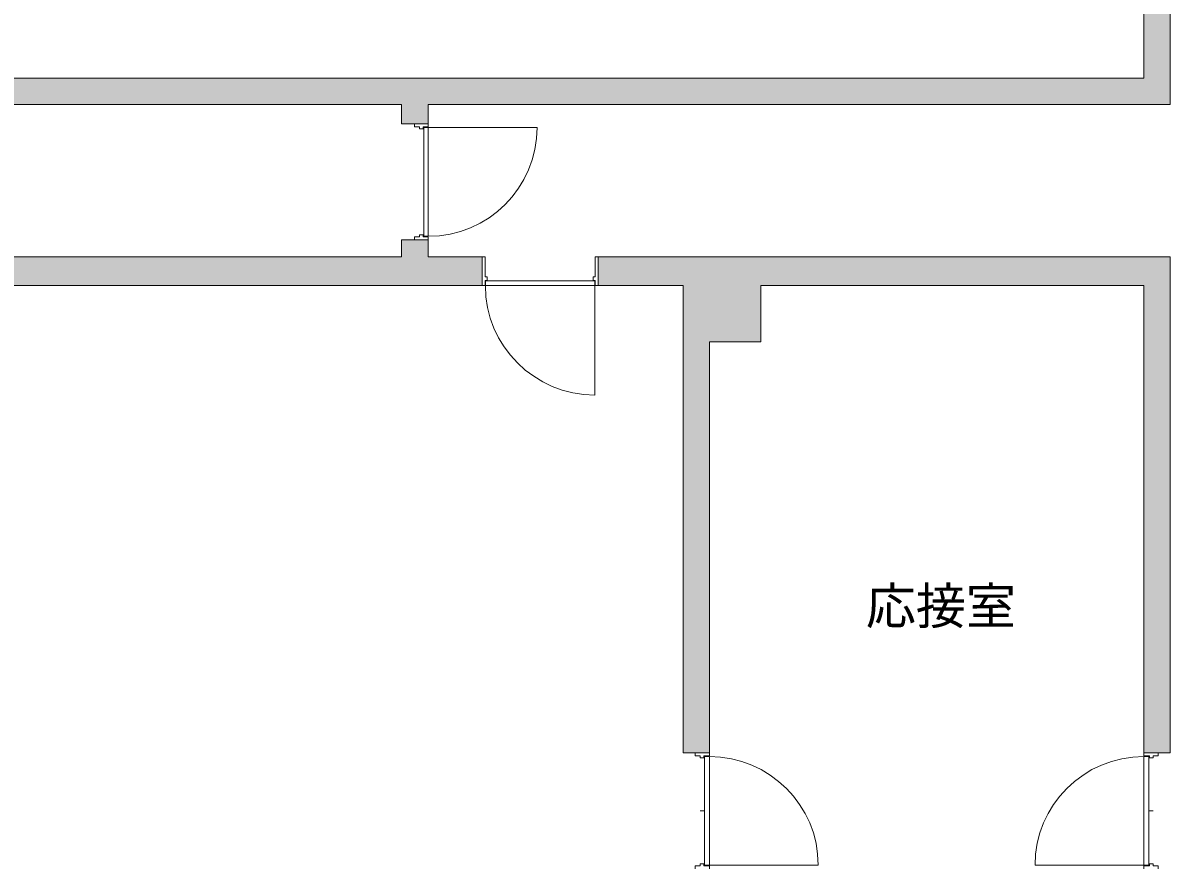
# Model space of a CAD drawing. Units: millimetres, scale not verified. Extents: x -61855 to 52913, y -114842 to -21833.
# Drawn here: x 24835 to 34013, y -73995 to -67238 of the extents above; entities that cross this region are included whole.
import ezdxf
from ezdxf.enums import TextEntityAlignment as Align

# ---------------------------------------------------------------- set-up
doc = ezdxf.new("R2010")
doc.units = ezdxf.units.MM
doc.header["$LTSCALE"] = 200
for name, color, linetype, lineweight in [('0-1_躯体', 7, 'Continuous', 9), ('0-2_建具', 7, 'Continuous', 9), ('0-6_寸法', 4, 'Continuous', 5)]:
    doc.layers.add(name, color=color, linetype=linetype, lineweight=lineweight)
doc.layers.add('0-4_室名', color=7, linetype='Continuous')
doc.styles.add('・', font='')
doc.styles.get('・').set_extended_font_data('・')

msp = doc.modelspace()

# ---------------------------------------------------------------- linework, layer by layer
at = {"layer": '0-1_躯体'}
for p, q in [((33803.2, -63570), (33803.2, -67680)), ((34013.2, -63600), (34013.2, -67890)), ((20510.2, -67680), (33803.2, -67680)), ((20865.6, -67890), (27863.2, -67890)), ((27863.2, -67890), (27863.2, -68045)), ((28078.2, -67890), (34013.2, -67890)), ((28078.2, -68045), (28078.2, -67890)), ((28078.2, -68045), (27863.2, -68045)), ((27863.2, -68975), (28078.2, -68975)), ((27863.2, -68975), (27863.2, -69110)), ((18488.2, -69110), (27863.2, -69110)), ((28508.2, -69340), (28508.2, -69110)), ((29438.2, -69110), (29438.2, -69340)), ((28508.2, -69340), (24483.2, -69340)), ((30118.2, -69340), (29438.2, -69340)), ((30118.2, -69340), (30118.2, -73080)), ((30738.2, -69790), (30738.2, -69340)), ((33803.2, -69340), (30738.2, -69340)), ((33803.2, -69340), (33803.2, -73080)), ((30738.2, -69790), (30328.2, -69790)), ((30328.2, -73080), (30328.2, -69790)), ((30328.2, -73080), (30118.2, -73080)), ((33803.2, -73080), (34013.2, -73080))]:
    msp.add_line(p, q, dxfattribs=at)
for points in [[(28078.2, -68975), (28078.2, -69110), (28508.2, -69110)], [(29438.2, -69110), (34013.2, -69110), (34013.2, -73080)]]:
    msp.add_lwpolyline(points, dxfattribs=at)
at = {"layer": '0-1_躯体', "color": 9}
for points in [[(34013.2, -63600), (33803.2, -63600), (34013.2, -67680), (33803.2, -67680)], [(34013.2, -67890), (34013.2, -67680), (18488.2, -67890), (18488.2, -67680)], [(28078.2, -68045), (28078.2, -67890), (27863.2, -68045), (27863.2, -67890)], [(28078.2, -68975), (27863.2, -68975), (28078.2, -69110), (27863.2, -69110)], [(28508.2, -69110), (24483.2, -69110), (28508.2, -69340), (24483.2, -69340)], [(30738.2, -69110), (29438.2, -69110), (30738.2, -69340), (29438.2, -69340)], [(34013.2, -69110), (30738.2, -69110), (34013.2, -69340), (30738.2, -69340)], [(30738.2, -69790), (30738.2, -69340), (30118.2, -69790), (30118.2, -69340)], [(34013.2, -73080), (34013.2, -69340), (33803.2, -73080), (33803.2, -69340)], [(30328.2, -73080), (30328.2, -69790), (30118.2, -73080), (30118.2, -69790)]]:
    msp.add_solid(points, dxfattribs=at)
at = {"layer": '0-2_建具'}
for p, q in [((28078.2, -67890), (28078.2, -68070)), ((28078.2, -68045), (27863.2, -68045)), ((28078.2, -68070), (28038.2, -68070)), ((28043.2, -68075), (28043.2, -68945)), ((28078.2, -68075), (28043.2, -68075)), ((28078.2, -68975), (27968.2, -68975)), ((28508.2, -69110), (28533.2, -69110)), ((28508.2, -69110), (28508.2, -69340)), ((29438.2, -69110), (29413.2, -69110)), ((29438.2, -69110), (29438.2, -69340)), ((28508.2, -69340), (28533.2, -69340)), ((28535.2, -69340), (28535.2, -69302)), ((28535.2, -69302), (29411.2, -69302)), ((29411.2, -69340), (28535.2, -69340)), ((29411.2, -69340), (29411.2, -69302)), ((29438.2, -69340), (29413.2, -69340)), ((30328.2, -73080), (30211.6, -73080)), ((30328.2, -73110), (30288.2, -73110)), ((30288.2, -73110), (30288.2, -73980)), ((30328.2, -73110), (30328.2, -73980)), ((33803.2, -73080), (33919.7, -73080)), ((33803.2, -73110), (33843.2, -73110)), ((33803.2, -73110), (33803.2, -73980)), ((33843.2, -73110), (33843.2, -73980)), ((30283.2, -73545), (30253.2, -73545)), ((33848.2, -73545), (33878.2, -73545)), ((30328.2, -73980), (30288.2, -73980)), ((33803.2, -73980), (33843.2, -73980))]:
    msp.add_line(p, q, dxfattribs=at)
at = {"layer": '0-2_建具', "color": 4, "lineweight": 5}
for p, q in [((28078.2, -68075), (28948.2, -68075)), ((29411.2, -69340), (29411.2, -70216)), ((30328.2, -73980), (31198.2, -73980)), ((33803.2, -73980), (32933.2, -73980))]:
    msp.add_line(p, q, dxfattribs=at)
at = {"layer": '0-2_建具'}
for points in [[(28038.2, -68070), (28038.2, -68085), (28008.2, -68085), (28008.2, -68070), (27968.2, -68070), (27968.2, -68045)], [(28078.2, -68075), (28078.2, -68945), (28043.2, -68945)], [(28078.2, -68975), (28078.2, -68950), (28038.2, -68950), (28038.2, -68935), (28008.2, -68935), (28008.2, -68950), (27968.2, -68950), (27968.2, -68975)], [(28533.2, -69340), (28533.2, -69300), (28548.2, -69300), (28548.2, -69270), (28533.2, -69270), (28533.2, -69110)], [(29413.2, -69340), (29413.2, -69300), (29398.2, -69300), (29398.2, -69270), (29413.2, -69270), (29413.2, -69110)], [(30328.2, -73080), (30328.2, -73105), (30283.2, -73105), (30283.2, -73120), (30253.2, -73120), (30253.2, -73105), (30213.2, -73105), (30213.2, -73080)], [(33803.2, -73080), (33803.2, -73105), (33848.2, -73105), (33848.2, -73120), (33878.2, -73120), (33878.2, -73105), (33918.2, -73105), (33918.2, -73080)], [(30328.2, -74010), (30328.2, -73985), (30283.2, -73985), (30283.2, -73970), (30253.2, -73970), (30253.2, -73985), (30213.2, -73985), (30213.2, -74010)], [(33803.2, -74010), (33803.2, -73985), (33848.2, -73985), (33848.2, -73970), (33878.2, -73970), (33878.2, -73985), (33918.2, -73985), (33918.2, -74010)]]:
    msp.add_lwpolyline(points, dxfattribs=at)
at = {"layer": '0-2_建具', "color": 4, "lineweight": 5}
for centre, radius, start, end in [((28078.2, -68075), 870, 270, 0), ((29411.2, -69340), 876, 180, 270), ((30328.2, -73980), 870, 0, 90), ((33803.2, -73980), 870, 90, 180)]:
    msp.add_arc(centre, radius, start, end, dxfattribs=at)
at = {"layer": '0-6_寸法'}
msp.add_line((34013.2, -71567.4), (34013.2, -71566.8), dxfattribs=at)

# ---------------------------------------------------------------- texts
at = {"layer": '0-4_室名', "style": '・'}
msp.add_text('応接室', height=293.3, dxfattribs=at).set_placement((31579.5, -72138.9), align=Align.BOTTOM_LEFT)

doc.saveas('drawing.dxf')
